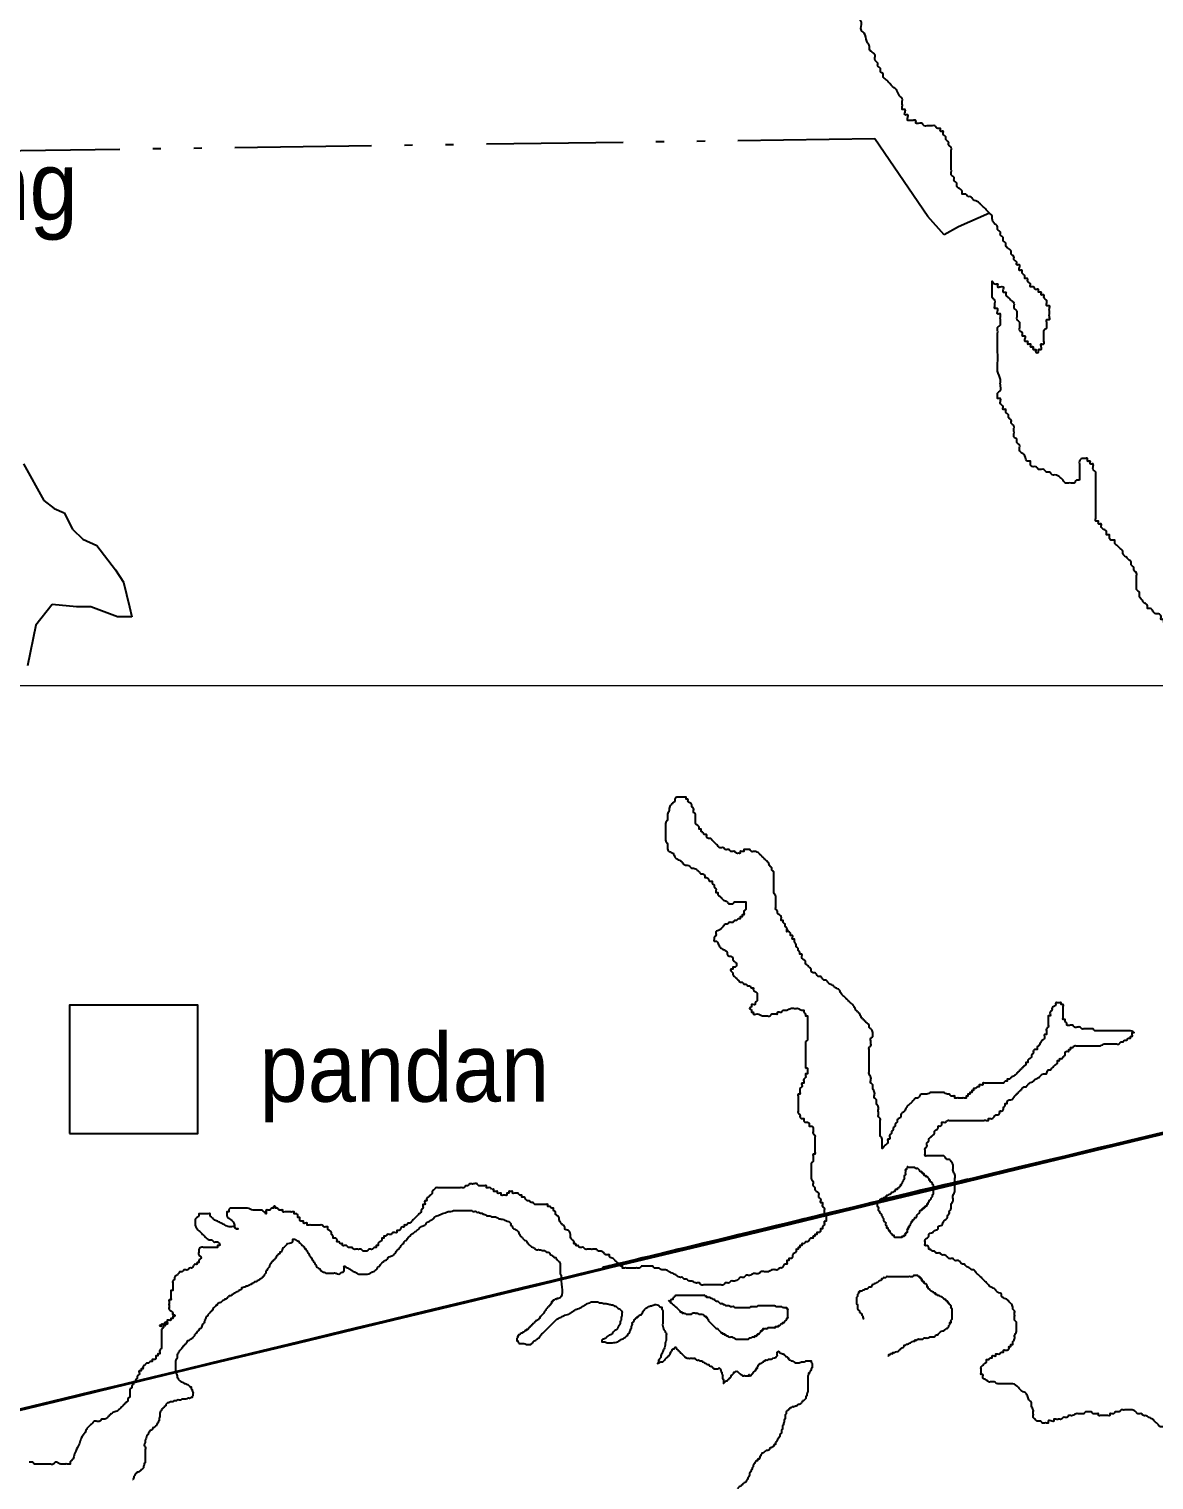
# Model space of a CAD drawing. Header units: metres. Extents: x -400 to 2000400, y -400 to 948520.
# Drawn here: x 616002 to 681817, y 153536 to 238395 of the extents above; entities that cross this region are included whole.
import ezdxf
from ezdxf.enums import TextEntityAlignment as Align

# ---------------------------------------------------------------- set-up
doc = ezdxf.new("R2010")
doc.units = ezdxf.units.M
doc.header["$LTSCALE"] = 1600
doc.linetypes.add('DASH_DOUBLE_DOT', pattern=[9.2, 5, -1.2, 0.3, -1.2, 0.3, -1.2])
for name, color, linetype, lineweight in [('1', 7, 'Continuous', 25), ('2', 7, 'Continuous', 25), ('21', 7, 'DASH_DOUBLE_DOT', 25), ('3', 7, 'Continuous', 13), ('4', 7, 'Continuous', 25)]:
    doc.layers.add(name, color=color, linetype=linetype, lineweight=lineweight)

msp = doc.modelspace()

# ---------------------------------------------------------------- linework, layer by layer
at = {"layer": '1'}
for points in [[(665751, 169924), (665751, 169863), (665690, 169863), (665690, 169802), (665690, 169741), (665690, 169741), (665651, 169778)], [(670917, 228586), (670757, 228746), (670598, 228746), (670598, 228905), (670439, 229064), (670279, 229224), (670279, 229383), (670120, 229543), (670120, 229702), (669960, 229862), (669960, 230021), (669960, 230181), (669960, 230340), (669960, 230500), (669960, 230659), (669960, 230819), (669960, 230978), (669960, 231138), (669960, 231297), (669960, 231457), (669801, 231616), (669801, 231775), (669642, 231935), (669642, 232094), (669482, 232254), (669482, 232413), (669323, 232413), (669323, 232573), (669163, 232573), (669004, 232732), (668845, 232732), (668685, 232732), (668526, 232732), (668366, 232732), (668207, 232892), (667888, 232892), (667888, 233051), (667729, 233051), (667569, 233051), (667410, 233051), (667410, 233211), (667410, 233370), (667251, 233370), (667251, 233530), (667251, 233689), (667091, 233689), (667091, 233849), (667091, 234008), (667091, 234167), (667091, 234327), (666932, 234486), (666772, 234805), (666613, 234965), (666294, 235284), (666135, 235443), (665975, 235603), (665975, 235762), (665816, 235922), (665816, 236081), (665656, 236241), (665656, 236400), (665497, 236560), (665497, 236878), (665338, 237038), (665178, 237197), (665178, 237357), (665019, 237676), (664859, 238154), (664700, 238314), (664700, 238792), (664381, 239270), (664222, 240227), (663903, 240865), (663903, 241184), (663903, 241503), (663903, 241663), (663903, 241822), (663744, 241981), (663744, 242141), (663744, 242300), (663584, 242460), (663584, 242619), (663425, 242779), (663265, 242938), (663106, 243098), (663106, 243257), (662947, 243257), (662787, 243257), (662628, 243257), (662468, 243417), (662309, 243417)], [(673627, 222048), (673786, 221888), (673786, 221729), (673786, 221569), (673786, 221410), (673946, 221251), (673946, 221091), (673946, 220932), (673946, 220772), (674105, 220613), (674105, 220453), (674264, 220453), (674264, 220294), (674264, 220134), (674424, 220134), (674424, 219975), (674583, 219975), (674583, 219815), (674743, 219815), (674743, 219656), (674902, 219656), (674902, 219496), (675061, 219496), (675061, 219656), (675221, 219656), (675221, 219815), (675221, 219975), (675380, 219975), (675380, 220134), (675380, 220294), (675380, 220453), (675380, 220613), (675380, 220772), (675540, 220932), (675540, 221091), (675540, 221251), (675540, 221410), (675699, 221410), (675699, 221569), (675699, 221729), (675699, 221888), (675699, 222048), (675699, 222207), (675540, 222207), (675540, 222367), (675540, 222526), (675380, 222686), (675380, 222845), (675221, 222845), (675221, 223005), (675061, 223005), (675061, 223164), (674902, 223164), (674743, 223324), (674583, 223324), (674583, 223483), (674424, 223643), (674424, 223802), (674264, 223802), (674264, 223961), (674105, 224121), (674105, 224280), (673946, 224280), (673946, 224440), (673946, 224599), (673786, 224599), (673786, 224759), (673627, 224918), (673627, 225078), (673467, 225237), (673467, 225397), (673308, 225556), (673149, 225716), (673149, 225875), (672989, 226035), (672989, 226194), (672830, 226354), (672830, 226513), (672670, 226672), (672670, 226832), (672511, 226991), (672352, 227310), (672352, 227470), (672192, 227629), (672033, 227789), (671873, 227948), (671714, 228108), (671555, 228267), (671236, 228427), (671076, 228586), (670917, 228586)], [(677453, 212001), (677293, 212001), (677134, 211842), (676974, 211842), (676815, 211842), (676656, 211842), (676496, 212001), (676337, 212161), (676018, 212320), (675859, 212320), (675699, 212480), (675540, 212480), (675380, 212639), (675221, 212639), (675061, 212639), (674902, 212799), (674743, 212799), (674583, 212958), (674583, 213118), (674424, 213118), (674264, 213437), (674105, 213596), (673946, 213756), (673946, 214074), (673786, 214234), (673786, 214393), (673627, 214553), (673627, 214712), (673627, 214872), (673627, 215031), (673627, 215191), (673467, 215350), (673467, 215510), (673308, 215669), (673308, 215829), (673149, 215988), (673149, 216148), (672989, 216148), (672989, 216307), (672830, 216466), (672830, 216626), (672830, 216785), (672670, 216785), (672670, 216945), (672670, 217104), (672830, 217264), (672830, 217583), (672830, 217902), (672670, 218380), (672670, 218858), (672670, 219496), (672670, 219815), (672670, 220134), (672670, 220294), (672670, 220453), (672670, 220613), (672670, 220772), (672670, 220932), (672830, 221091), (672830, 221251), (672830, 221410), (672830, 221569), (672830, 221729), (672670, 221729), (672670, 221888), (672670, 222048), (672511, 222048), (672511, 222207), (672511, 222367), (672511, 222526), (672352, 222686), (672352, 222845), (672352, 223005), (672352, 223164), (672352, 223324), (672352, 223483), (672352, 223643), (672511, 223483), (672670, 223483), (672670, 223324), (672830, 223324), (672989, 223324), (672989, 223164), (672989, 223005), (673149, 223005), (673149, 222845), (673308, 222686), (673467, 222526), (673627, 222367), (673627, 222207), (673627, 222048)], [(682948, 200785), (682713, 202274), (682872, 202274), (682872, 202433), (683032, 202593), (682872, 202593), (682872, 202752), (682713, 202912), (682713, 203071), (682554, 203231), (682554, 203390), (682554, 203550), (682394, 203709), (682394, 203868), (682235, 203868), (682235, 204028), (682075, 204187), (681916, 204187), (681757, 204347), (681597, 204506), (681438, 204506), (681438, 204666), (681278, 204825), (681119, 204985), (680960, 205304), (680960, 205463), (680800, 205623), (680800, 205782), (680800, 205942), (680800, 206101), (680800, 206260), (680800, 206420), (680800, 206579), (680641, 206739), (680641, 206898), (680481, 207058), (680481, 207217), (680322, 207377), (680163, 207536), (680003, 207696), (680003, 207855), (679844, 208015), (679684, 208174), (679525, 208334), (679525, 208493), (679365, 208493), (679206, 208653), (679206, 208812), (679047, 208812), (679047, 208971), (678887, 209131), (678728, 209290), (678728, 209450), (678568, 209450), (678568, 209609), (678409, 209609), (678409, 209769), (678409, 209928), (678409, 210088), (678409, 210247), (678409, 210407), (678409, 210566), (678409, 210726), (678409, 210885), (678409, 211045), (678409, 211204), (678409, 211363), (678409, 211523), (678409, 211682), (678409, 211842), (678409, 212001), (678409, 212161), (678409, 212320), (678409, 212480), (678250, 212639), (678250, 212799), (678250, 212958), (678090, 212958), (678090, 213118), (677931, 213118), (677931, 213277), (677771, 213277), (677612, 213277), (677453, 213118), (677453, 212958), (677453, 212799), (677453, 212639), (677453, 212480), (677453, 212320), (677453, 212161), (677453, 212001)], [(659686, 187019), (659686, 187128), (659686, 187238), (659686, 187347), (659686, 187456), (659686, 187565), (659686, 187675), (659577, 187893), (659577, 188002), (659577, 188112), (659577, 188221), (659577, 188330), (659577, 188658), (659577, 188767), (659577, 188986), (659577, 189095), (659468, 189204), (659468, 189313), (659359, 189423), (659250, 189641), (659140, 189750), (659031, 189860), (658922, 189969), (658813, 190078), (658704, 190187), (658485, 190297), (658267, 190297), (658158, 190406), (658048, 190406), (657939, 190406), (657830, 190406), (657830, 190297), (657721, 190297), (657611, 190297), (657611, 190187), (657502, 190187), (657393, 190187), (657284, 190297), (657175, 190297), (657065, 190297), (656956, 190406), (656847, 190406), (656738, 190406), (656629, 190515), (656519, 190515), (656410, 190515), (656301, 190624), (656192, 190734), (656083, 190843), (655973, 190952), (655864, 191061), (655755, 191061), (655646, 191171), (655646, 191280), (655536, 191280), (655427, 191389), (655318, 191498), (655318, 191608), (655209, 191608), (655209, 191717), (655100, 191826), (654990, 191935), (654990, 192045), (654990, 192154), (654990, 192263), (654990, 192372), (654990, 192482), (654881, 192591), (654881, 192700), (654881, 192809), (654772, 192919), (654772, 193028), (654663, 193137), (654554, 193246), (654554, 193356), (654444, 193356), (654444, 193465), (654335, 193465), (654226, 193465), (654117, 193465), (654008, 193465), (653898, 193465), (653789, 193356), (653789, 193246), (653680, 193137), (653571, 193028), (653461, 192809), (653461, 192700), (653352, 192482), (653352, 192372), (653352, 192263)], [(653352, 192263), (653352, 192154), (653243, 191935), (653243, 191826), (653243, 191717), (653243, 191498), (653243, 191280), (653243, 191171), (653243, 191061), (653243, 190952), (653352, 190734), (653352, 190515), (653461, 190297), (653680, 190187), (653789, 189969), (653898, 189860), (654117, 189750), (654226, 189641), (654335, 189532), (654663, 189423), (654772, 189313), (654881, 189313), (655100, 189204), (655209, 189095), (655318, 188986), (655427, 188986), (655536, 188876), (655536, 188767), (655646, 188767), (655755, 188658), (655864, 188549), (655973, 188549), (655973, 188439), (656083, 188330), (656083, 188221), (656192, 188112), (656192, 188002), (656192, 187893), (656301, 187893), (656301, 187784), (656410, 187675), (656519, 187565), (656629, 187456), (656847, 187347), (656956, 187238), (657065, 187238), (657175, 187238), (657284, 187347), (657393, 187347), (657502, 187347), (657611, 187347), (657721, 187347), (657830, 187347), (657939, 187347), (657939, 187238), (657939, 187128), (657939, 187019), (657939, 186910), (657830, 186801), (657830, 186691), (657830, 186582), (657721, 186582), (657721, 186473), (657611, 186473), (657611, 186364), (657502, 186364), (657393, 186254), (657284, 186254), (657175, 186145), (657065, 186145), (656956, 186145), (656847, 186036), (656738, 186036), (656629, 185927), (656519, 185817), (656410, 185708), (656192, 185599), (656192, 185490), (656192, 185380), (656083, 185271), (656083, 185162), (656083, 185052), (656192, 185052), (656301, 184943), (656410, 184725), (656519, 184615), (656738, 184506), (656847, 184397), (656847, 184288), (656956, 184178), (657065, 184178)], [(665365, 176531), (665365, 176640), (665256, 176749), (665256, 176968), (665256, 177077), (665147, 177296), (665147, 177405), (665147, 177623), (665147, 177842), (665147, 177951), (665147, 178170), (665147, 178388), (665147, 178607), (665147, 178716), (665147, 178825), (665256, 178934), (665256, 179044), (665256, 179153), (665256, 179371), (665365, 179481), (665365, 179590), (665365, 179699), (665256, 179918), (665147, 180027), (665147, 180136), (665038, 180245), (664929, 180355), (664819, 180464), (664710, 180573), (664601, 180792), (664492, 180901), (664382, 181010), (664273, 181229), (664055, 181447), (663946, 181556), (663836, 181666), (663727, 181775), (663509, 181993), (663400, 182212), (663181, 182321), (663072, 182430), (662854, 182540), (662744, 182649), (662635, 182758), (662526, 182758), (662417, 182867), (662307, 182977), (662198, 182977), (662089, 183086), (661980, 183195), (661871, 183195), (661761, 183304), (661761, 183414), (661652, 183523), (661543, 183632), (661434, 183741), (661434, 183851), (661325, 183960), (661215, 184069), (661215, 184178), (661215, 184288), (661106, 184288), (661106, 184397), (660997, 184506), (660997, 184615), (660888, 184725), (660888, 184834), (660779, 185052), (660779, 185162), (660669, 185162), (660669, 185271), (660669, 185380), (660560, 185380), (660560, 185490), (660451, 185599), (660342, 185708), (660342, 185599), (660342, 185708), (660342, 185817), (660233, 185927), (660233, 186036), (660123, 186145), (660123, 186254), (660014, 186254), (660014, 186364), (660014, 186473), (659905, 186582), (659796, 186691), (659796, 186801), (659686, 186910), (659686, 187019)], [(657065, 184178), (657175, 184069), (657175, 183960), (657284, 183851), (657393, 183741), (657393, 183632), (657284, 183523), (657175, 183523), (657175, 183414), (657065, 183414), (657065, 183304), (657175, 183195), (657175, 183086), (657284, 182977), (657393, 182867), (657502, 182758), (657611, 182649), (657721, 182649), (657830, 182540), (657939, 182540), (658048, 182430), (658158, 182430), (658267, 182321), (658376, 182321), (658376, 182212), (658485, 182103), (658594, 181993), (658594, 181884), (658594, 181775), (658594, 181666), (658594, 181556), (658485, 181447), (658485, 181338), (658376, 181338), (658267, 181338), (658267, 181229), (658158, 181119), (658267, 181010), (658267, 180901), (658376, 180901), (658376, 180792), (658594, 180792), (658922, 180682), (659140, 180682), (659359, 180682), (659468, 180792), (659577, 180792), (659686, 180792), (659796, 180792), (659796, 180901), (660014, 180901), (660123, 181010), (660233, 181010), (660342, 181010), (660560, 181119), (660779, 181119), (660888, 181119), (660997, 181119), (661215, 181010), (661325, 181010), (661325, 180901), (661434, 180792), (661434, 180682), (661543, 180682), (661543, 180573), (661543, 180464), (661543, 180355), (661543, 180245), (661543, 180136), (661543, 180027), (661543, 179918), (661543, 179808), (661543, 179699), (661543, 179590), (661543, 179481), (661543, 179371), (661543, 179262), (661434, 179153), (661434, 179044), (661434, 178934), (661434, 178825), (661434, 178716), (661434, 178607), (661434, 178388), (661434, 178279), (661434, 178170), (661434, 178060), (661434, 177951), (661434, 177842), (661434, 177733), (661434, 177623)], [(678580, 179808), (678471, 179808), (678361, 179808), (678252, 179918), (678143, 179918), (678034, 179918), (677925, 179918), (677815, 179918), (677706, 179918), (677597, 179918), (677488, 180027), (677379, 180027), (677160, 180027), (677051, 180136), (676942, 180136), (676723, 180136), (676723, 180245), (676614, 180355), (676614, 180464), (676505, 180464), (676505, 180573), (676505, 180682), (676505, 180792), (676505, 180901), (676505, 181010), (676505, 181119), (676505, 181229), (676505, 181338), (676396, 181338), (676396, 181447), (676286, 181447), (676177, 181447), (676068, 181447), (676068, 181338), (675959, 181229), (675850, 181119), (675850, 181010), (675740, 180901), (675740, 180792), (675740, 180682), (675631, 180682), (675631, 180573), (675631, 180464), (675631, 180355), (675631, 180245), (675631, 180136), (675631, 180027), (675522, 179918), (675522, 179808), (675522, 179699), (675522, 179590), (675413, 179590), (675413, 179481), (675413, 179371), (675304, 179262), (675194, 179153), (675085, 178934), (674976, 178825), (674976, 178716), (674867, 178716), (674757, 178607), (674757, 178497), (674648, 178388), (674648, 178279), (674539, 178170), (674430, 178060), (674430, 177951), (674321, 177951), (674321, 177842), (674211, 177733), (674102, 177623), (673993, 177514), (673884, 177405), (673775, 177296), (673665, 177186), (673447, 177077), (673338, 176968), (673229, 176968), (673229, 176859), (673119, 176859), (673010, 176749), (672901, 176749), (672792, 176749), (672682, 176749), (672573, 176749), (672464, 176749), (672355, 176749), (672246, 176749), (672136, 176749), (672027, 176749), (671918, 176749)], [(672682, 174892), (672792, 175001), (672792, 175111), (672901, 175111), (673010, 175220), (673010, 175329), (673119, 175438), (673119, 175548), (673229, 175548), (673229, 175657), (673338, 175766), (673447, 175766), (673665, 175985), (673775, 176094), (673884, 176203), (673993, 176312), (674102, 176422), (674211, 176531), (674321, 176531), (674430, 176640), (674539, 176749), (674757, 176859), (674867, 176968), (675085, 177077), (675194, 177186), (675413, 177296), (675522, 177296), (675631, 177514), (675740, 177514), (675850, 177623), (675959, 177733), (676068, 177842), (676177, 177951), (676177, 178060), (676286, 178060), (676286, 178170), (676396, 178170), (676505, 178279), (676614, 178388), (676614, 178497), (676723, 178607), (676832, 178607), (676832, 178716), (676942, 178716), (676942, 178825), (677051, 178825), (677160, 178934), (677269, 178934), (677379, 178934), (677597, 178934), (677706, 178934), (677925, 178934), (678034, 178934), (678252, 178934), (678471, 178934), (678689, 178934), (678907, 179044), (679017, 179044), (679235, 179044), (679344, 179044), (679454, 179044), (679563, 179044), (679781, 179044), (679890, 179153), (680000, 179153), (680109, 179262), (680218, 179262), (680327, 179371), (680436, 179371), (680436, 179481), (680546, 179481), (680546, 179590), (680546, 179699), (680655, 179699), (680436, 179808), (680327, 179808), (680218, 179808), (680109, 179808), (680000, 179808), (679890, 179808), (679781, 179808), (679672, 179808), (679563, 179808), (679454, 179808), (679344, 179808), (679235, 179808), (679126, 179808), (679017, 179808), (678907, 179808), (678798, 179808), (678580, 179808)], [(661434, 177623), (661543, 177623), (661543, 177514), (661543, 177405), (661543, 177296), (661434, 177296), (661434, 177186), (661434, 177077), (661325, 176968), (661325, 176859), (661325, 176749), (661215, 176749), (661215, 176640), (661215, 176531), (661106, 176422), (661106, 176312), (661106, 176203), (661106, 176094), (660997, 176094), (660997, 175985), (660997, 175875), (660997, 175766), (660997, 175657), (660997, 175548), (660997, 175438), (660997, 175329), (660997, 175220), (660997, 175111), (660997, 175001), (661106, 174892), (661106, 174783), (661215, 174674), (661325, 174674), (661325, 174564), (661434, 174455), (661543, 174455), (661652, 174346), (661652, 174237), (661761, 174237), (661871, 174127), (661871, 174018), (661871, 173909), (661871, 173800), (661980, 173690), (661980, 173581), (661980, 173472), (661980, 173363), (661980, 173253), (661980, 173144), (661980, 173035), (661980, 172926), (661980, 172816), (661980, 172707), (661980, 172598), (661871, 172598), (661871, 172489), (661871, 172379), (661871, 172270), (661871, 172161), (661761, 172051), (661761, 171942), (661761, 171833), (661761, 171724), (661761, 171614), (661761, 171505), (661761, 171287), (661761, 171177), (661871, 170959), (661871, 170740), (661980, 170631), (661980, 170522), (662089, 170413), (662198, 170303), (662198, 170194), (662198, 170085), (662307, 169976), (662307, 169866), (662307, 169757), (662417, 169757), (662417, 169648), (662417, 169539), (662526, 169429), (662526, 169320), (662526, 169211), (662526, 169102), (662635, 169102), (662635, 168992), (662635, 168883), (662635, 168774), (662635, 168665), (662526, 168665)], [(671918, 176749), (671809, 176749), (671809, 176640), (671700, 176640), (671590, 176640), (671590, 176531), (671481, 176531), (671372, 176422), (671263, 176422), (671263, 176312), (671154, 176312), (671154, 176203), (671044, 176203), (671044, 176094), (670935, 176094), (670935, 175985), (670826, 175985), (670826, 175875), (670717, 175875), (670607, 175875), (670389, 175875), (670280, 175875), (670171, 175875), (670171, 175985), (670061, 175985), (669952, 175985), (669843, 176094), (669734, 176094), (669515, 176203), (669406, 176203), (669297, 176203), (669188, 176203), (669079, 176203), (668969, 176203), (668860, 176203), (668751, 176203), (668532, 176094), (668423, 176094), (668314, 176094), (668205, 176094), (668096, 175985), (667986, 175875), (667877, 175875), (667768, 175766), (667550, 175548), (667331, 175329), (667222, 175111), (667004, 174892), (667004, 174783), (666894, 174674), (666785, 174564), (666785, 174455), (666676, 174346), (666676, 174237), (666567, 174127), (666567, 174018), (666457, 173909), (666457, 173800), (666348, 173690), (666348, 173472), (666239, 173472), (666239, 173363), (666239, 173253), (666130, 173144), (666021, 173035), (665911, 172926), (665911, 173035), (665911, 173144), (665911, 173363), (665911, 173472), (665802, 173690), (665802, 173800), (665802, 173909), (665802, 174018), (665802, 174237), (665802, 174346), (665802, 174564), (665802, 174674), (665693, 174783), (665693, 174892), (665693, 175001), (665693, 175220), (665693, 175329), (665584, 175548), (665584, 175657), (665584, 175766), (665475, 175875), (665475, 176094), (665475, 176203), (665365, 176422), (665365, 176531)], [(668751, 167026), (668642, 167026), (668642, 167135), (668532, 167244), (668423, 167244), (668423, 167354), (668423, 167463), (668423, 167572), (668532, 167681), (668642, 167791), (668642, 167900), (668860, 168009), (668969, 168118), (669188, 168228), (669188, 168337), (669406, 168446), (669515, 168665), (669625, 168774), (669734, 168883), (669734, 168992), (669843, 169102), (669843, 169211), (669952, 169429), (669952, 169648), (670061, 169866), (670061, 169976), (670061, 170194), (670171, 170413), (670171, 170522), (670171, 170631), (670171, 170850), (670171, 171068), (670171, 171177), (670171, 171396), (670061, 171614), (670061, 171724), (670061, 171833), (670061, 171942), (669952, 172161), (669843, 172270), (669734, 172270), (669625, 172379), (669515, 172489), (669297, 172489), (669188, 172489), (668969, 172489), (668751, 172489), (668532, 172489), (668423, 172489), (668423, 172598), (668423, 172707), (668423, 172816), (668423, 172926), (668532, 173035), (668532, 173253), (668642, 173363), (668642, 173472), (668751, 173581), (668860, 173690), (668969, 173800), (668969, 173909), (669079, 174018), (669188, 174127), (669188, 174237), (669297, 174237), (669406, 174346), (669406, 174455), (669515, 174455), (669625, 174455), (669734, 174564), (669843, 174564), (670061, 174564), (670171, 174564), (670389, 174564), (670498, 174564), (670607, 174564), (670826, 174564), (671044, 174564), (671154, 174564), (671372, 174564), (671590, 174564), (671700, 174564), (671809, 174564), (672027, 174564), (672136, 174564), (672136, 174674), (672246, 174674), (672355, 174674), (672464, 174783), (672573, 174892), (672682, 174892)], [(668668, 169802), (668668, 169863), (668728, 169924), (668789, 169984), (668789, 170045), (668850, 170106), (668850, 170167), (668911, 170288), (668911, 170349), (668911, 170410), (668911, 170471), (668911, 170531), (668911, 170653), (668911, 170714), (668911, 170775), (668850, 170835), (668850, 170896), (668789, 170957), (668728, 171018), (668728, 171078), (668668, 171078), (668668, 171139), (668607, 171200), (668546, 171261), (668485, 171261), (668485, 171322), (668424, 171322), (668364, 171382), (668364, 171443), (668303, 171443), (668303, 171504), (668242, 171504), (668242, 171565), (668181, 171565), (668121, 171625), (668060, 171686), (667999, 171747), (667938, 171747), (667878, 171747), (667817, 171808), (667756, 171808), (667695, 171808), (667635, 171808), (667574, 171808), (667513, 171808), (667452, 171808), (667392, 171869), (667392, 171808), (667331, 171747), (667331, 171686), (667270, 171686), (667270, 171625), (667270, 171565), (667270, 171504), (667270, 171443), (667270, 171382), (667209, 171322), (667209, 171261), (667209, 171200), (667209, 171139), (667149, 171078), (667149, 171018), (667088, 170957), (667088, 170896), (667027, 170835), (667027, 170775), (666966, 170775), (666966, 170714), (666906, 170653), (666845, 170592), (666784, 170592), (666784, 170531), (666723, 170531), (666663, 170471), (666663, 170410), (666602, 170410), (666541, 170349), (666480, 170349), (666420, 170288), (666359, 170228), (666298, 170228), (666237, 170167), (666177, 170167), (666177, 170106), (666116, 170106), (666055, 170045), (665994, 170045), (665934, 169984), (665873, 169984), (665812, 169924), (665751, 169924)], [(643086, 170522), (642977, 170631), (642868, 170631), (642759, 170631), (642759, 170740), (642650, 170740), (642540, 170740), (642431, 170740), (642322, 170740), (642213, 170850), (641994, 170850), (641885, 170850), (641776, 170850), (641667, 170740), (641558, 170740), (641448, 170631), (641339, 170631), (641230, 170631), (641121, 170631), (641011, 170631), (640902, 170631), (640793, 170631), (640684, 170631), (640575, 170631), (640465, 170631), (640356, 170631), (640247, 170631), (640138, 170631), (640029, 170631), (639919, 170631), (639810, 170631), (639701, 170522), (639592, 170413), (639592, 170303), (639483, 170194), (639373, 170085), (639264, 169976), (639264, 169866), (639155, 169866), (639155, 169757), (639155, 169648), (639046, 169648), (639046, 169539), (639046, 169429), (638937, 169320), (638937, 169211), (638827, 169102), (638718, 168992), (638609, 168883), (638500, 168774), (638390, 168665), (638281, 168555), (638172, 168555), (638063, 168446), (637954, 168446), (637954, 168337), (637844, 168337), (637735, 168228), (637626, 168118), (637517, 168118), (637517, 168009), (637408, 168009), (637298, 168009), (637189, 167900), (637080, 167900), (636971, 167900), (636862, 167791), (636752, 167791), (636752, 167681), (636643, 167681), (636643, 167572), (636534, 167463), (636425, 167354), (636425, 167244), (636315, 167244), (636315, 167135), (636206, 167135), (636097, 167026), (635988, 167026), (635879, 167026), (635769, 166917), (635660, 166917), (635551, 166917), (635442, 167026), (635333, 167026), (635223, 167026), (635114, 167026), (635005, 167026), (634896, 167135), (634787, 167135), (634677, 167135)], [(651823, 166043), (651714, 165933), (651605, 165933), (651496, 165933), (651386, 165933), (651168, 165933), (651059, 165933), (650950, 165933), (650840, 165933), (650731, 165933), (650731, 166043), (650622, 166043), (650513, 166152), (650404, 166261), (650294, 166370), (650185, 166480), (649967, 166589), (649967, 166698), (649748, 166698), (649639, 166807), (649421, 166917), (649311, 166917), (649202, 167026), (648984, 167026), (648875, 167026), (648765, 167026), (648656, 167026), (648547, 167026), (648438, 167135), (648219, 167135), (648110, 167244), (648001, 167244), (648001, 167354), (647892, 167354), (647892, 167463), (647783, 167572), (647673, 167791), (647673, 167900), (647564, 168118), (647346, 168228), (647346, 168337), (647236, 168446), (647127, 168555), (647018, 168774), (647018, 168883), (646909, 168992), (646800, 169102), (646800, 169211), (646690, 169320), (646690, 169429), (646581, 169429), (646472, 169539), (646363, 169539), (646363, 169648), (646254, 169648), (646144, 169648), (646035, 169648), (645926, 169648), (645817, 169648), (645708, 169648), (645598, 169648), (645489, 169757), (645380, 169757), (645271, 169866), (645161, 169866), (645052, 169976), (644943, 170085), (644834, 170085), (644834, 170194), (644725, 170194), (644615, 170303), (644506, 170303), (644397, 170303), (644288, 170303), (644288, 170413), (644179, 170413), (644069, 170413), (644069, 170303), (643960, 170303), (643960, 170194), (643851, 170194), (643742, 170194), (643633, 170194), (643633, 170303), (643523, 170303), (643414, 170303), (643414, 170413), (643305, 170413), (643196, 170413), (643196, 170522), (643086, 170522)], [(665630, 169741), (665630, 169681), (665630, 169620), (665630, 169559), (665690, 169498), (665690, 169377), (665690, 169316), (665751, 169255), (665751, 169194), (665812, 169133), (665873, 169073), (665873, 169012), (665934, 168951), (665934, 168890), (665994, 168830), (665994, 168769), (665994, 168708), (666055, 168647), (666116, 168586), (666116, 168526), (666116, 168465), (666177, 168404), (666177, 168343), (666177, 168283), (666237, 168283), (666237, 168222), (666298, 168161), (666298, 168100), (666359, 168100), (666359, 168039), (666420, 167979), (666480, 167918), (666541, 167857), (666602, 167857), (666602, 167796), (666663, 167736), (666723, 167736), (666845, 167736), (666906, 167736), (666966, 167736), (667027, 167736), (667088, 167736), (667088, 167796), (667149, 167796), (667209, 167796), (667209, 167857), (667270, 167857), (667270, 167918), (667270, 167979), (667331, 167979), (667331, 168039), (667392, 168039), (667392, 168100), (667392, 168161), (667392, 168222), (667452, 168222), (667452, 168283), (667452, 168343), (667513, 168343), (667513, 168404), (667574, 168465), (667574, 168526), (667635, 168586), (667635, 168647), (667695, 168647), (667695, 168708), (667756, 168769), (667817, 168830), (667817, 168890), (667878, 168890), (667938, 168951), (667938, 169012), (667999, 169073), (668060, 169133), (668121, 169194), (668121, 169255), (668181, 169316), (668242, 169316), (668242, 169377), (668303, 169377), (668303, 169437), (668364, 169437), (668364, 169498), (668424, 169498), (668424, 169559), (668485, 169559), (668546, 169620), (668546, 169681), (668607, 169681), (668607, 169741), (668668, 169802)], [(626268, 169102), (626159, 169102), (626050, 169102), (625940, 169102), (625940, 168992), (625831, 168883), (625722, 168774), (625722, 168665), (625722, 168446), (625831, 168228), (626050, 168009), (626268, 167791), (626377, 167681), (626596, 167572), (626705, 167572), (626814, 167463), (627033, 167463), (627142, 167354), (627142, 167244), (627033, 167244), (627033, 167135), (626923, 167135), (626814, 167135), (626705, 167135), (626596, 167135), (626268, 167135), (626050, 167135), (625940, 167026), (625940, 166917), (625940, 166698), (626050, 166589), (626050, 166480), (625940, 166370), (625940, 166261), (625831, 166261), (625831, 166152), (625722, 166152), (625613, 166043), (625504, 165933), (625394, 165933), (625285, 165824), (625176, 165824), (625067, 165824), (624958, 165715), (624848, 165715), (624739, 165606), (624630, 165496), (624521, 165387), (624521, 165278), (624412, 165169), (624412, 165059), (624412, 164950), (624412, 164841), (624412, 164732), (624412, 164622), (624302, 164622), (624302, 164513), (624302, 164404), (624302, 164295), (624302, 164185), (624302, 164076), (624193, 164076), (624193, 163967), (624193, 163858), (624193, 163748), (624193, 163639), (624193, 163530), (624302, 163421), (624412, 163311), (624412, 163202), (624521, 163202), (624521, 163093), (624412, 163093), (624412, 162984), (624302, 162984), (624302, 162874), (624193, 162874), (624084, 162874), (624084, 162765), (623975, 162656), (623647, 162547), (623756, 162547), (623756, 162656), (623865, 162656), (623975, 162765), (624084, 162765), (624084, 162656), (623975, 162656), (623975, 162547), (623865, 162547), (623865, 162437)], [(634677, 167135), (634568, 167244), (634459, 167244), (634350, 167244), (634350, 167354), (634240, 167354), (634131, 167463), (634022, 167463), (634022, 167572), (633913, 167681), (633804, 167681), (633804, 167791), (633694, 167900), (633694, 168009), (633585, 168118), (633476, 168228), (633476, 168337), (633367, 168337), (633258, 168337), (633148, 168446), (633039, 168446), (632930, 168446), (632821, 168446), (632712, 168446), (632602, 168446), (632493, 168446), (632384, 168446), (632275, 168446), (632275, 168555), (632165, 168555), (632056, 168555), (632056, 168665), (631947, 168665), (631838, 168774), (631838, 168883), (631729, 168883), (631729, 168992), (631619, 169102), (631510, 169102), (631510, 169211), (631401, 169211), (631292, 169211), (631183, 169211), (631073, 169211), (630964, 169211), (630855, 169211), (630855, 169320), (630746, 169320), (630637, 169320), (630527, 169429), (630418, 169429), (630418, 169539), (630309, 169539), (630309, 169429), (630200, 169429), (630090, 169320), (629981, 169320), (629872, 169320), (629872, 169211), (629872, 169102), (629763, 169211), (629544, 169320), (629108, 169320), (628780, 169429), (628562, 169429), (628343, 169429), (628125, 169429), (628015, 169429), (627906, 169429), (627797, 169429), (627688, 169320), (627688, 169211), (627579, 169211), (627579, 169102), (627579, 168992), (627797, 168774), (628015, 168446), (628125, 168228), (628234, 168228), (628125, 168228), (628015, 168337), (627797, 168337), (627469, 168446), (627251, 168555), (627033, 168665), (626814, 168774), (626705, 168883), (626596, 168992), (626596, 169102), (626487, 169102), (626268, 169102)], [(662526, 168665), (662526, 168555), (662526, 168446), (662417, 168337), (662417, 168228), (662307, 168228), (662307, 168118), (662198, 168009), (662089, 168009), (662089, 167900), (661980, 167900), (661980, 167791), (661871, 167791), (661871, 167681), (661761, 167681), (661652, 167572), (661543, 167463), (661434, 167463), (661325, 167354), (661215, 167354), (661215, 167244), (661106, 167244), (661106, 167135), (660997, 167135), (660997, 167026), (660888, 167026), (660888, 166917), (660779, 166807), (660669, 166698), (660669, 166589), (660560, 166480), (660451, 166480), (660451, 166370), (660342, 166370), (660342, 166261), (660342, 166152), (660233, 166152), (660123, 166043), (660014, 165933), (659905, 165933), (659796, 165824), (659686, 165824), (659468, 165824), (659250, 165715), (659031, 165715), (658813, 165715), (658704, 165606), (658485, 165606), (658376, 165606), (658158, 165496), (657939, 165496), (657830, 165387), (657611, 165387), (657502, 165278), (657284, 165169), (657175, 165169), (657065, 165169), (656956, 165059), (656847, 165059), (656738, 165059), (656629, 164950), (656410, 164950), (656192, 164950), (656083, 164950), (655973, 164950), (655755, 164950), (655646, 164950), (655536, 164950), (655318, 164950), (655209, 165059), (655100, 165059), (654990, 165059), (654772, 165169), (654663, 165169), (654444, 165278), (654335, 165278), (654226, 165387), (654117, 165387), (653898, 165496), (653680, 165606), (653461, 165715), (653243, 165824), (653025, 165824), (652806, 165933), (652588, 165933), (652479, 166043), (652369, 166043), (652260, 166043), (652042, 166043), (651933, 166043), (651823, 166043)], [(673447, 159160), (673338, 159160), (673229, 159160), (673119, 159160), (673010, 159160), (672901, 159160), (672792, 159160), (672682, 159160), (672464, 159269), (672355, 159269), (672246, 159269), (672136, 159269), (672027, 159378), (671809, 159488), (671809, 159597), (671809, 159706), (671700, 159706), (671700, 159815), (671700, 159925), (671700, 160034), (671700, 160143), (671809, 160252), (671918, 160362), (672027, 160471), (672027, 160580), (672136, 160580), (672246, 160689), (672355, 160689), (672355, 160799), (672464, 160799), (672573, 160799), (672573, 160908), (672682, 160908), (672792, 160908), (672901, 161017), (673010, 161017), (673010, 161126), (673119, 161126), (673229, 161126), (673338, 161236), (673338, 161345), (673447, 161345), (673447, 161454), (673556, 161454), (673556, 161563), (673665, 161782), (673665, 162000), (673775, 162219), (673775, 162328), (673775, 162547), (673775, 162656), (673775, 162765), (673665, 162874), (673665, 163093), (673665, 163202), (673665, 163311), (673665, 163421), (673556, 163530), (673556, 163639), (673447, 163858), (673338, 163967), (673229, 164076), (673010, 164185), (672901, 164295), (672901, 164404), (672682, 164513), (672464, 164732), (672246, 164841), (672027, 165059), (671809, 165278), (671590, 165496), (671372, 165715), (671263, 165824), (671154, 165824), (671044, 165933), (670826, 166043), (670717, 166152), (670607, 166152), (670389, 166370), (670171, 166370), (670061, 166480), (669843, 166480), (669734, 166589), (669515, 166698), (669406, 166698), (669297, 166807), (669188, 166807), (669079, 166807), (668969, 166917), (668860, 166917), (668751, 167026)], [(668728, 164636), (668668, 164697), (668607, 164757), (668607, 164818), (668546, 164818), (668546, 164879), (668485, 165001), (668424, 165001), (668364, 165061), (668364, 165122), (668303, 165122), (668303, 165183), (668242, 165183), (668242, 165244), (668242, 165304), (668181, 165304), (668181, 165365), (668121, 165365), (668121, 165426), (668060, 165426), (667999, 165487), (667878, 165487), (667756, 165487), (667695, 165426), (667574, 165426), (667452, 165426), (667331, 165426), (667209, 165426), (667149, 165426), (667088, 165426), (667027, 165426), (666966, 165426), (666906, 165426), (666845, 165426), (666784, 165426), (666723, 165426), (666663, 165426), (666541, 165426), (666480, 165426), (666420, 165426), (666359, 165426), (666298, 165426), (666237, 165426), (666177, 165426), (666116, 165365), (666055, 165365), (665994, 165365), (665934, 165304), (665873, 165304), (665873, 165244), (665751, 165183), (665690, 165122), (665569, 165061), (665447, 165001), (665326, 164940), (665265, 164818), (665144, 164818), (665083, 164757), (665022, 164697), (664901, 164697), (664840, 164636), (664779, 164636), (664718, 164575), (664658, 164575), (664597, 164575), (664597, 164514), (664536, 164514), (664536, 164453), (664475, 164393), (664475, 164271), (664415, 164210), (664415, 164150), (664415, 164089), (664415, 164028), (664415, 163967), (664415, 163906), (664415, 163846), (664475, 163785), (664475, 163724), (664475, 163663), (664475, 163603), (664475, 163542), (664536, 163481), (664597, 163420), (664597, 163359), (664658, 163299), (664718, 163238), (664718, 163177), (664779, 163116), (664779, 163056), (664840, 162934)], [(666237, 160807), (666298, 160807), (666298, 160868), (666359, 160868), (666420, 160928), (666480, 160928), (666541, 160928), (666541, 160989), (666602, 160989), (666663, 160989), (666784, 161050), (666845, 161050), (666906, 161111), (666966, 161171), (667027, 161232), (667149, 161293), (667209, 161354), (667209, 161415), (667270, 161415), (667331, 161475), (667392, 161475), (667513, 161536), (667635, 161597), (667756, 161658), (667817, 161658), (667817, 161718), (667878, 161718), (667938, 161718), (667999, 161779), (668060, 161779), (668121, 161779), (668181, 161779), (668303, 161779), (668364, 161840), (668424, 161840), (668485, 161840), (668607, 161840), (668728, 161901), (668789, 161901), (668850, 161901), (669032, 161962), (669093, 162022), (669154, 162022), (669214, 162083), (669275, 162144), (669336, 162205), (669457, 162265), (669518, 162265), (669579, 162326), (669700, 162387), (669761, 162448), (669822, 162509), (669822, 162569), (669883, 162630), (669883, 162691), (669883, 162752), (669943, 162752), (669943, 162812), (669943, 162873), (670004, 162934), (670004, 162995), (670004, 163056), (670004, 163116), (670004, 163177), (670004, 163299), (670004, 163359), (670004, 163481), (670004, 163542), (669943, 163603), (669943, 163663), (669943, 163724), (669883, 163785), (669822, 163846), (669822, 163906), (669761, 163906), (669761, 163967), (669640, 164028), (669640, 164089), (669579, 164089), (669518, 164150), (669336, 164271), (669214, 164332), (669154, 164332), (669093, 164393), (669032, 164393), (669032, 164453), (668971, 164453), (668911, 164514), (668789, 164575), (668728, 164636)], [(655544, 164271), (655544, 164332), (655483, 164332), (655423, 164332), (655362, 164332), (655301, 164332), (655240, 164332), (655180, 164332), (655119, 164332), (655058, 164332), (654997, 164332), (654876, 164332), (654754, 164332), (654694, 164332), (654633, 164332), (654511, 164332), (654451, 164332), (654390, 164332), (654329, 164332), (654268, 164332), (654208, 164332), (654147, 164332), (654086, 164332), (654025, 164332), (653965, 164332), (653904, 164332), (653843, 164332), (653782, 164271), (653722, 164210), (653661, 164150), (653661, 164089), (653600, 164089), (653539, 164028), (653539, 163967), (653418, 164028)], [(653418, 164028), (653965, 163542), (654025, 163481), (654147, 163359), (654208, 163359), (654208, 163299), (654268, 163299), (654329, 163299), (654451, 163238), (654511, 163238), (654572, 163238), (654633, 163238), (654754, 163238), (654815, 163299), (654997, 163299), (655058, 163299), (655119, 163299), (655180, 163238), (655240, 163238), (655301, 163238), (655362, 163238), (655483, 163177), (655544, 163116), (655605, 163116), (655605, 163056), (655666, 163056), (655666, 162995), (655727, 162934), (655727, 162873), (655787, 162812), (655848, 162752), (655909, 162691), (655970, 162630), (656030, 162569), (656091, 162509), (656152, 162448), (656213, 162387), (656273, 162387), (656334, 162326), (656395, 162265), (656456, 162205), (656516, 162144), (656577, 162144), (656577, 162083), (656699, 162083), (656699, 162022), (656759, 162022), (656820, 161962), (656881, 161962), (656942, 161901), (657063, 161901), (657124, 161901), (657245, 161840), (657367, 161779), (657488, 161779), (657549, 161779), (657610, 161779), (657671, 161779), (657792, 161779), (657974, 161779), (658035, 161779), (658096, 161779), (658157, 161840), (658218, 161840), (658339, 161901), (658400, 161901), (658461, 161901), (658461, 161962), (658521, 161962), (658582, 161962), (658582, 162022), (658643, 162022), (658643, 162083), (658704, 162083), (658764, 162144), (658825, 162205), (658825, 162265), (658886, 162265), (658886, 162326), (658947, 162326), (658947, 162387), (659007, 162387), (659068, 162387), (659129, 162387), (659190, 162387), (659250, 162448), (659311, 162448), (659433, 162448), (659493, 162448), (659554, 162448), (659615, 162448)], [(659615, 162448), (659676, 162448), (659676, 162509), (659736, 162509), (659797, 162509), (659858, 162509), (659858, 162569), (659919, 162569), (659979, 162630), (660040, 162691), (660101, 162691), (660101, 162752), (660162, 162752), (660222, 162812), (660283, 162873), (660344, 162934), (660344, 162995), (660405, 162995), (660405, 163056), (660405, 163116), (660405, 163177), (660405, 163238), (660405, 163299), (660405, 163359), (660405, 163420), (660405, 163481), (660405, 163542), (660344, 163542), (660344, 163603), (660283, 163603), (660222, 163603), (660162, 163603), (660040, 163663), (659919, 163663), (659797, 163663), (659736, 163663), (659615, 163724), (659554, 163724), (659433, 163724), (659311, 163724), (659190, 163724), (659129, 163724), (659007, 163724), (658825, 163724), (658704, 163724), (658643, 163724), (658582, 163663), (658521, 163663), (658400, 163663), (658278, 163663), (658218, 163663), (658157, 163603), (658096, 163603), (658035, 163603), (657974, 163603), (657853, 163603), (657792, 163603), (657671, 163603), (657610, 163603), (657549, 163603), (657488, 163603), (657428, 163603), (657367, 163603), (657306, 163603), (657245, 163663), (657124, 163663), (657063, 163663), (656942, 163724), (656881, 163724), (656820, 163724), (656759, 163724), (656699, 163785), (656638, 163785), (656577, 163846), (656516, 163846), (656456, 163846), (656395, 163906), (656273, 163967), (656213, 163967), (656152, 164028), (656091, 164089), (656030, 164089), (655970, 164150), (655909, 164150), (655848, 164210), (655787, 164210), (655727, 164210), (655666, 164210), (655666, 164271), (655605, 164271), (655544, 164271)], [(623865, 162437), (623756, 162328), (623756, 162219), (623756, 162110), (623756, 162000), (623756, 161891), (623756, 161782), (623756, 161673), (623756, 161563), (623756, 161454), (623756, 161345), (623756, 161236), (623647, 161126), (623647, 161017), (623647, 160908), (623538, 160908), (623538, 160799), (623429, 160799), (623429, 160689), (623319, 160580), (623210, 160580), (623210, 160471), (623101, 160471), (622992, 160362), (622883, 160362), (622773, 160252), (622664, 160143), (622664, 160034), (622555, 160034), (622555, 159925), (622446, 159925), (622446, 159815), (622446, 159706), (622337, 159597), (622337, 159488), (622227, 159378), (622227, 159269), (622118, 159269), (622118, 159160), (622009, 159051), (622009, 158941), (621900, 158832), (621900, 158723), (621900, 158613), (621900, 158504), (621900, 158395), (621790, 158286), (621790, 158176), (621681, 158067), (621572, 157958), (621463, 157849), (621354, 157739), (621244, 157630), (621026, 157521), (620808, 157412), (620698, 157302), (620589, 157193), (620371, 157084), (620262, 157084), (620152, 156975), (619934, 156975), (619825, 156975), (619715, 156865), (619606, 156756), (619388, 156538), (619279, 156319), (619060, 155991), (618951, 155664), (618733, 155227), (618623, 154899), (618514, 154680), (618405, 154571), (618405, 154462), (618296, 154462), (618077, 154462), (617859, 154462), (617641, 154571), (617531, 154571), (617422, 154462), (617204, 154462), (617094, 154462), (616985, 154462), (616876, 154462), (616767, 154462), (616658, 154462), (616548, 154462), (616439, 154462), (616330, 154462), (616221, 154571), (616112, 154571), (616002, 154571)], [(683494, 156210), (683385, 156210), (683276, 156210), (683167, 156210), (683057, 156319), (682948, 156319), (682839, 156319), (682730, 156428), (682621, 156428), (682511, 156538), (682402, 156647), (682293, 156647), (682184, 156647), (682075, 156756), (681856, 156975), (681747, 157084), (681529, 157193), (681310, 157302), (681201, 157302), (681092, 157412), (680982, 157412), (680873, 157412), (680764, 157521), (680546, 157630), (680436, 157630), (680327, 157630), (680218, 157630), (680109, 157630), (680000, 157630), (679890, 157630), (679781, 157521), (679672, 157521), (679563, 157521), (679454, 157412), (679344, 157412), (679235, 157412), (679235, 157302), (679126, 157302), (679017, 157302), (678907, 157302), (678798, 157302), (678689, 157302), (678580, 157302), (678580, 157412), (678471, 157412), (678361, 157412), (678252, 157412), (678143, 157521), (678034, 157521), (677925, 157521), (677815, 157521), (677706, 157412), (677597, 157412), (677488, 157412), (677379, 157412), (677269, 157412), (677051, 157302), (676942, 157302), (676832, 157302), (676723, 157193), (676614, 157193), (676505, 157193), (676396, 157084), (676286, 157084), (676068, 157084), (675959, 157084), (675959, 156975), (675850, 156975), (675631, 156975), (675631, 156865), (675522, 156865), (675413, 156865), (675304, 156865), (675194, 156975), (675085, 156975), (674976, 156975), (674867, 157084), (674757, 157193), (674757, 157302), (674757, 157412), (674757, 157521), (674757, 157630), (674648, 157849), (674648, 158067), (674539, 158176), (674430, 158395), (674321, 158613), (674102, 158723), (673884, 158941), (673556, 159160), (673447, 159160)]]:
    msp.add_spline(points, degree=3, dxfattribs=at)
at = {"layer": '2'}
msp.add_line((665651, 169778), (665630, 169741), dxfattribs=at)
msp.add_lwpolyline([(618371, 173796), (625871, 173796), (625871, 181296), (618371, 181296)], close=True, dxfattribs=at)
at = {"layer": '21'}
for points in [[(672192, 227629), (670374, 226833), (669538, 226355), (668583, 227430), (665478, 231970), (613888, 231253)], [(615679, 212974), (616874, 210824), (617471, 210346), (618068, 210107), (618545, 209151), (619143, 208554), (619979, 208195), (621053, 206762), (621531, 206045), (621889, 204611), (622009, 204014), (621173, 204014), (619620, 204611), (618784, 204611), (617351, 204731), (616396, 203536), (615918, 201147)]]:
    msp.add_lwpolyline(points, dxfattribs=at)
at = {"layer": '3'}
msp.add_spline([(100000, 200000), (200000, 200000), (300000, 200000), (400000, 200000), (500000, 200000), (600000, 200000), (700000, 200000), (800000, 200000)], degree=3, dxfattribs=at)
at = {"layer": '4'}
for points in [[(637835, 167309), (637936, 167411), (637987, 167512), (638089, 167563), (638139, 167665), (638241, 167766), (638292, 167817), (638393, 167919), (638495, 167970), (638597, 168071), (638698, 168122), (638800, 168224), (638901, 168326), (639003, 168376), (639105, 168427), (639206, 168478), (639257, 168580), (639359, 168630), (639511, 168732), (639613, 168783), (639663, 168834), (639765, 168935), (639867, 168986), (640019, 169037), (640121, 169088), (640273, 169139), (640426, 169190), (640527, 169240), (640680, 169240), (640832, 169291), (640934, 169291), (641086, 169291), (641188, 169291), (641340, 169291), (641492, 169291), (641594, 169291), (641696, 169291), (641746, 169291), (641797, 169291), (641899, 169291), (642000, 169240), (642051, 169240), (642153, 169240), (642204, 169190), (642305, 169190), (642407, 169139), (642508, 169139), (642559, 169088), (642610, 169088), (642712, 169037), (642813, 168986), (642864, 168986), (642915, 168986), (642966, 168986), (643067, 168935), (643220, 168935), (643372, 168885), (643474, 168834), (643677, 168783), (643982, 168681), (644185, 168529), (644185, 168478), (644185, 168427), (644236, 168427), (644287, 168326), (644490, 168173), (644642, 168021), (644744, 167817), (644845, 167716), (644998, 167563), (645099, 167512), (645150, 167411), (645252, 167309), (645353, 167207), (645455, 167157), (645557, 167106), (645607, 167055), (645709, 167004), (645760, 167004), (645861, 167004), (646115, 166953), (646166, 166953), (646217, 166903), (646369, 166852), (646471, 166801), (646471, 166750), (646522, 166699), (646623, 166648), (646776, 166547), (646827, 166547), (646827, 166496)], [(631129, 167360), (630925, 167157), (630824, 167055), (630722, 166852), (630671, 166852), (630671, 166801), (630621, 166750), (630570, 166750), (630519, 166648), (630468, 166598), (630468, 166547), (630417, 166496), (630367, 166445), (630316, 166394), (630265, 166343), (630214, 166293), (630163, 166242), (630113, 166140), (630062, 166089), (630062, 166039), (630011, 165937), (629960, 165886), (629909, 165784), (629859, 165734), (629859, 165632), (629808, 165581), (629757, 165530), (629757, 165479), (629706, 165429), (629655, 165378), (629605, 165327), (629503, 165276), (629452, 165225), (629351, 165175), (629300, 165124), (629198, 165124), (629147, 165073), (629096, 165022), (629046, 165022), (628995, 164971), (628944, 164971), (628893, 164920), (628842, 164920), (628792, 164870), (628690, 164870), (628639, 164819), (628588, 164819), (628487, 164768), (628436, 164768), (628436, 164717), (628385, 164666), (628284, 164615), (628233, 164565), (628131, 164514), (628030, 164463), (627928, 164412), (627877, 164361), (627826, 164311), (627725, 164311), (627674, 164260), (627623, 164209), (627572, 164158), (627522, 164107), (627471, 164107), (627420, 164056), (627318, 164006), (627268, 163955), (627166, 163904), (627115, 163904), (627064, 163853), (627014, 163802), (627014, 163751), (626963, 163751), (626912, 163701), (626861, 163650), (626810, 163599), (626760, 163548), (626760, 163497), (626709, 163447), (626658, 163396), (626607, 163345), (626556, 163294), (626506, 163243), (626455, 163192), (626455, 163142), (626404, 163091), (626353, 163040), (626353, 162989), (626302, 162938), (626302, 162887), (626252, 162837)], [(631129, 167360), (631433, 167512), (631433, 167563), (631433, 167614), (631484, 167614), (631535, 167614), (631637, 167563), (631738, 167512), (631789, 167512), (631789, 167462), (631840, 167411), (631891, 167360), (631941, 167309), (632043, 167207), (632094, 167157), (632145, 167055), (632195, 167055), (632195, 167004), (632246, 166953), (632297, 166852), (632348, 166801), (632399, 166699), (632449, 166598), (632500, 166547), (632551, 166496), (632551, 166445), (632602, 166394), (632653, 166293), (632703, 166242), (632754, 166140), (632805, 166089), (632805, 166039), (632856, 165988), (632907, 165937), (633008, 165886), (633059, 165784), (633161, 165734), (633212, 165683), (633262, 165683), (633364, 165632), (633466, 165632), (633516, 165632), (633618, 165632), (633770, 165632), (633974, 165632), (634126, 165581), (634228, 165632), (634329, 165683), (634380, 165683), (634431, 165784), (634431, 165835), (634431, 165886), (634431, 165937), (634431, 165988), (634431, 166039), (634482, 166039), (634532, 165988), (634634, 165937), (634837, 165835), (634990, 165734), (635193, 165632), (635294, 165581), (635396, 165581), (635498, 165581), (635650, 165581), (635802, 165581), (635955, 165632), (636056, 165683), (636158, 165734), (636260, 165784), (636361, 165886), (636412, 165988), (636514, 166039), (636565, 166140), (636615, 166191), (636666, 166242), (636717, 166293), (636869, 166394), (636971, 166445), (637022, 166547), (637123, 166598), (637225, 166648), (637327, 166699), (637377, 166750), (637428, 166801), (637479, 166903), (637581, 167004), (637631, 167055), (637733, 167157), (637784, 167258), (637835, 167309)], [(646827, 166496), (646877, 166445), (646979, 166343), (647081, 166191), (647081, 166089), (647081, 165988), (647081, 165937), (647081, 165784), (647081, 165632), (647081, 165581), (647132, 165479), (647132, 165429), (647132, 165378), (647132, 165327), (647132, 165276), (647132, 165225), (647132, 165175)], [(647132, 165175), (646979, 164158), (646928, 164158), (646877, 164158), (646877, 164107), (646827, 164107), (646776, 164107), (646725, 164056), (646674, 164056), (646674, 164006), (646623, 164006), (646623, 163955), (646573, 163955), (646573, 163904), (646573, 163853), (646522, 163853), (646522, 163802), (646471, 163751), (646420, 163701), (646369, 163650), (646319, 163599), (646268, 163548), (646217, 163447), (646166, 163396), (646115, 163294), (646014, 163192), (645912, 163091), (645861, 162989), (645811, 162938), (645760, 162887), (645658, 162837), (645607, 162786), (645557, 162735), (645455, 162633), (645404, 162583), (645353, 162532), (645303, 162481), (645252, 162430), (645201, 162379), (645150, 162328), (645099, 162328), (645099, 162278), (645049, 162278), (644998, 162227), (644947, 162176), (644896, 162176), (644845, 162125), (644795, 162125), (644744, 162074), (644693, 162023), (644642, 162023), (644642, 161973), (644591, 161973), (644591, 161871), (644541, 161820), (644541, 161769), (644541, 161719), (644541, 161668), (644591, 161668), (644591, 161617), (644642, 161566), (644693, 161515), (644744, 161515), (644845, 161515), (644947, 161515), (645099, 161464), (645252, 161464), (645353, 161464), (645404, 161515), (645455, 161566), (645557, 161668), (645658, 161719), (645709, 161769), (645861, 161871), (645963, 162023), (646065, 162125), (646115, 162176), (646217, 162278), (646319, 162379), (646369, 162430), (646471, 162532), (646573, 162633), (646674, 162735), (646776, 162837), (646877, 162938), (646979, 162989), (647081, 163040), (647182, 163091), (647284, 163142), (647436, 163192), (647589, 163243)], [(647589, 163243), (647741, 163345), (647894, 163447), (647995, 163497), (648097, 163548), (648249, 163599), (648402, 163701), (648503, 163751), (648656, 163853), (648808, 163904), (648910, 163955), (648960, 163955), (649011, 163955), (649113, 163955), (649214, 163955), (649265, 163955), (649367, 163904), (649519, 163904), (649621, 163853), (649722, 163853), (649773, 163853), (649976, 163802), (650180, 163751), (650281, 163701), (650332, 163701), (650383, 163650), (650535, 163548), (650637, 163447), (650688, 163396), (650688, 163294), (650688, 163192), (650637, 162989), (650637, 162887), (650586, 162786), (650586, 162684), (650484, 162532), (650434, 162379), (650281, 162278), (650180, 162176), (650027, 162023), (649875, 161973), (649773, 161871), (649621, 161769), (649519, 161719), (649519, 161668), (649519, 161617), (649621, 161617), (649824, 161566), (650129, 161566), (650434, 161617), (650586, 161719), (650688, 161769), (650789, 161820), (650942, 161922), (651043, 162023), (651094, 162125), (651145, 162176), (651145, 162227), (651196, 162278), (651196, 162328), (651247, 162430), (651247, 162481), (651247, 162532), (651297, 162583), (651297, 162684), (651348, 162786), (651399, 162837), (651399, 162887), (651450, 162938), (651501, 162989), (651551, 163040), (651602, 163040), (651602, 163091), (651653, 163091), (651704, 163142), (651755, 163192), (651805, 163192), (651856, 163243), (651907, 163345), (652059, 163548), (652212, 163650), (652313, 163701), (652517, 163751), (652618, 163802), (652669, 163802), (652821, 163751), (652974, 163650), (653025, 163650), (653025, 163548), (653075, 163447), (653075, 163345)], [(653075, 163345), (653075, 163192), (653075, 163040), (653075, 162938), (653075, 162837), (653075, 162786), (653075, 162684), (653075, 162532), (653126, 162379), (653177, 162278), (653228, 162227), (653228, 162176), (653279, 162125), (653279, 162023), (653279, 161871), (653279, 161719), (653228, 161566), (653228, 161414), (653177, 161261), (653126, 161159), (653075, 161058), (653025, 160905), (652974, 160804), (652974, 160753), (652923, 160651), (652872, 160600), (652872, 160550), (652821, 160550), (652821, 160499), (652821, 160448), (652821, 160397), (652771, 160346), (652872, 160397), (652974, 160448), (653075, 160448), (653177, 160550), (653279, 160651), (653380, 160753), (653482, 160855), (653533, 160956), (653533, 161007), (653583, 161058), (653634, 161109), (653634, 161159), (653685, 161210), (653736, 161210), (653787, 161261), (653837, 161312), (653888, 161210), (653939, 161159), (653990, 161109), (654041, 161058), (654142, 160956), (654244, 160855), (654346, 160753), (654396, 160702), (654447, 160702), (654498, 160651), (654549, 160651), (654600, 160651), (654701, 160651), (654803, 160651), (654904, 160651), (654955, 160651), (655006, 160600), (655108, 160550), (655158, 160550), (655209, 160550), (655260, 160499), (655311, 160499), (655362, 160499), (655412, 160448), (655514, 160397), (655616, 160346), (655717, 160296), (655768, 160296), (655768, 160245), (655870, 160194), (655920, 160194), (655971, 160143), (656022, 160092), (656073, 160041), (656124, 160041), (656174, 160041), (656225, 160041), (656276, 160041), (656327, 160041), (656378, 160092), (656428, 160041), (656479, 159940), (656479, 159889)], [(626252, 162837), (626252, 162735), (626201, 162684), (626099, 162481), (626099, 162430), (625998, 162379), (625947, 162328), (625947, 162278), (625845, 162227), (625794, 162125), (625743, 162074), (625693, 162023), (625693, 161973), (625642, 161922), (625591, 161871), (625540, 161820), (625489, 161769), (625388, 161719), (625337, 161668), (625286, 161668), (625235, 161617), (625185, 161515), (625134, 161464), (625083, 161414), (625032, 161363), (624981, 161312), (624931, 161210), (624880, 161159), (624778, 161058), (624727, 160956), (624677, 160855), (624677, 160753), (624626, 160600), (624575, 160499), (624575, 160397), (624575, 160296), (624575, 160143), (624575, 160041), (624575, 159940), (624575, 159838), (624626, 159736), (624677, 159635), (624677, 159533), (624727, 159482), (624727, 159432), (624778, 159381), (624829, 159330), (624931, 159279), (625032, 159228), (625083, 159177), (625134, 159177), (625235, 159127), (625286, 159127), (625337, 159076), (625388, 159025), (625439, 158974), (625489, 158974), (625489, 158923), (625489, 158872), (625540, 158822), (625540, 158771), (625591, 158669), (625591, 158568), (625591, 158517), (625591, 158466), (625540, 158415), (625540, 158364), (625489, 158364), (625439, 158313), (625337, 158313), (625286, 158313), (625185, 158263), (625134, 158263), (625032, 158263), (624981, 158263), (624880, 158212), (624829, 158212), (624778, 158212), (624677, 158212), (624626, 158161), (624575, 158161), (624473, 158161), (624423, 158110), (624321, 158110), (624270, 158110), (624219, 158059), (624118, 158059), (624067, 158008), (624016, 157958), (624016, 157907), (623965, 157856)], [(658207, 159635), (658562, 160041), (658511, 159991), (658562, 160041), (658613, 160143), (658664, 160194), (658664, 160245), (658715, 160296), (658765, 160346), (658816, 160346), (658867, 160397), (658969, 160448), (659019, 160499), (659070, 160499), (659070, 160550), (659172, 160550), (659273, 160600), (659426, 160600), (659527, 160651), (659680, 160702), (659731, 160753), (659781, 160804), (659781, 160855), (659781, 160905), (659781, 160956), (659781, 161007), (659832, 161058), (659883, 161058), (659883, 161007), (659985, 160956), (660086, 160905), (660137, 160905), (660188, 160855), (660239, 160804), (660289, 160753), (660391, 160702), (660391, 160651), (660442, 160651), (660442, 160600), (660543, 160550), (660594, 160499), (660645, 160499), (660747, 160448), (660848, 160397), (660950, 160397), (661051, 160397), (661255, 160448), (661356, 160448), (661458, 160499), (661509, 160499), (661610, 160499), (661661, 160499), (661712, 160499), (661763, 160499), (661763, 160448), (661814, 160346), (661814, 160296), (661814, 160194), (661814, 160143), (661814, 160092), (661763, 160041), (661763, 159991), (661712, 159889), (661661, 159838), (661661, 159787), (661610, 159787), (661610, 159736), (661610, 159686), (661560, 159635), (661560, 159584), (661560, 159533), (661560, 159482), (661560, 159432), (661560, 159381), (661560, 159330), (661560, 159279), (661560, 159228), (661560, 159127), (661560, 158974), (661560, 158872), (661560, 158822), (661560, 158669), (661509, 158568), (661509, 158517), (661509, 158466), (661458, 158415), (661458, 158364), (661407, 158263), (661356, 158212), (661305, 158161), (661255, 158161)], [(656479, 159889), (656530, 159838), (656530, 159787), (656530, 159736), (656581, 159686), (656581, 159635), (656581, 159533), (656581, 159482), (656632, 159381), (656632, 159330), (656632, 159228), (656632, 159177), (656682, 159228), (656733, 159279), (656784, 159330), (656835, 159330), (656886, 159381), (656936, 159432), (656987, 159482), (657038, 159533), (657089, 159584), (657089, 159635), (657140, 159686), (657190, 159736), (657241, 159787), (657241, 159838), (657292, 159838), (657343, 159889), (657394, 159889), (657444, 159889), (657495, 159838), (657546, 159787), (657597, 159736), (657698, 159686), (657749, 159635), (657800, 159635), (657902, 159635), (657953, 159635), (658003, 159635), (658105, 159635), (658105, 159686), (658156, 159686), (658156, 159635), (658207, 159635)], [(623965, 157856), (623915, 157805), (623864, 157754), (623813, 157704), (623762, 157653), (623762, 157602), (623711, 157551), (623661, 157449), (623661, 157399), (623661, 157348), (623661, 157246), (623610, 157144), (623610, 157094), (623610, 157043), (623610, 156992), (623559, 156941), (623559, 156890), (623508, 156840), (623457, 156738), (623407, 156687), (623356, 156636), (623254, 156585), (623203, 156484), (623102, 156433), (623051, 156382), (623000, 156280), (622949, 156179), (622899, 156128), (622848, 155976), (622797, 155823), (622797, 155721), (622746, 155569), (622797, 155467), (622797, 155264), (622797, 155112), (622797, 154959), (622797, 154756), (622797, 154654), (622797, 154553), (622746, 154502), (622746, 154400), (622695, 154349), (622695, 154248), (622645, 154197), (622543, 154095), (622492, 154044), (622391, 153993), (622340, 153993), (622289, 153943), (622238, 153892), (622187, 153841), (622187, 153790), (622136, 153739), (622136, 153689), (622086, 153587), (622086, 153536)], [(661255, 158161), (661204, 158059), (661153, 158008), (661051, 157958), (661001, 157958), (660950, 157907), (660899, 157856), (660848, 157856), (660747, 157805), (660696, 157805), (660645, 157805), (660594, 157754), (660543, 157754), (660493, 157704), (660442, 157653), (660391, 157602), (660340, 157551), (660289, 157449), (660289, 157399), (660239, 157348), (660239, 157297), (660239, 157195), (660239, 157144), (660188, 157043), (660188, 156941), (660137, 156840), (660137, 156789), (660086, 156687), (660086, 156535), (660035, 156433), (660035, 156331), (659985, 156230), (659934, 156179), (659934, 156128), (659883, 156026), (659832, 155976), (659781, 155874), (659731, 155772), (659680, 155721), (659680, 155620), (659629, 155620), (659578, 155569), (659578, 155518), (659527, 155467), (659477, 155467), (659426, 155416), (659375, 155416), (659324, 155366), (659324, 155315), (659223, 155264), (659121, 155264), (659019, 155162), (658918, 155112), (658867, 155112), (658867, 155061), (658816, 155010), (658816, 154959), (658765, 154908), (658765, 154857), (658765, 154807), (658715, 154807), (658715, 154756), (658664, 154756), (658613, 154705), (658613, 154654), (658562, 154654), (658511, 154603), (658461, 154553), (658410, 154451), (658359, 154400), (658359, 154298), (658308, 154248), (658308, 154197), (658257, 154095), (658207, 153993), (658156, 153943), (658156, 153841), (658105, 153739), (658054, 153638), (658054, 153587), (658003, 153536), (657953, 153485), (657953, 153434), (657902, 153384), (657800, 153333), (657749, 153282), (657698, 153231), (657648, 153180), (657546, 153129), (657495, 153079), (657444, 153028)]]:
    msp.add_spline(points, degree=3, dxfattribs=at)

# ---------------------------------------------------------------- texts
at = {"layer": '2', "width": 0.95}
for s, p in [('kluang', (611369, 227233)), ('pandan', (637957, 175658))]:
    msp.add_text(s, height=4000, dxfattribs=at).set_placement(p, align=Align.CENTER)

doc.saveas('drawing.dxf')
